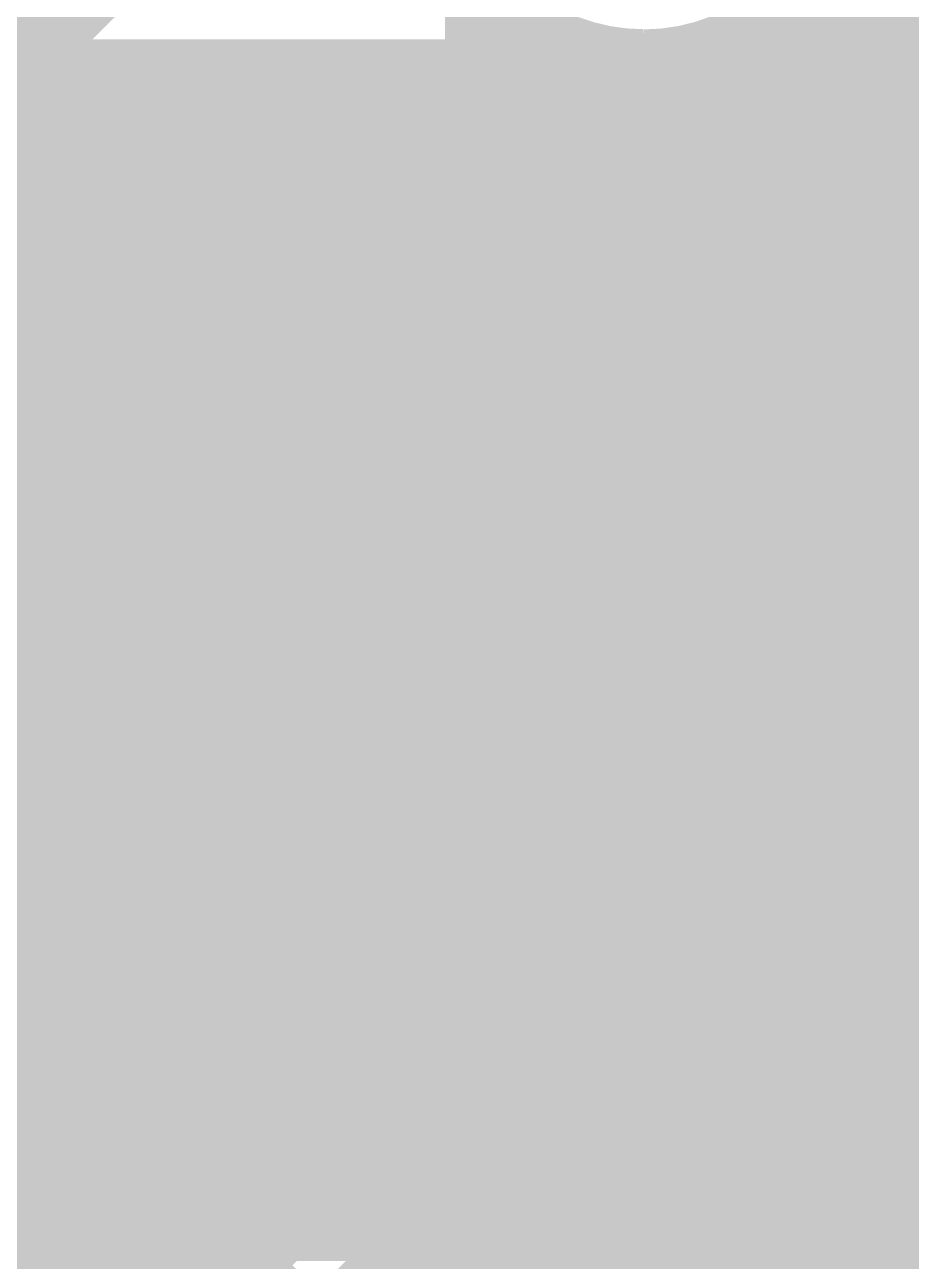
# Model space of a CAD drawing. Extents: x -72 to 72, y -47 to 50.
# Drawn here: x -15.15 to -10.59, y 40.36 to 46.72 of the extents above; entities that cross this region are included whole.
import ezdxf

# ---------------------------------------------------------------- set-up
doc = ezdxf.new("R2010")
doc.units = 0
doc.header["$MEASUREMENT"] = 0
doc.layers.get('0').update_dxf_attribs({"linetype": 'CONTINUOUS'})
for name, color, linetype in [('22-303-0_BOT', 7, 'CONTINUOUS'), ('22-303-0_DRD', 7, 'CONTINUOUS'), ('22-303-0_GND', 6, 'CONTINUOUS'), ('22-303-0_IN1', 4, 'CONTINUOUS'), ('22-303-0_IN2', 3, 'CONTINUOUS'), ('22-303-0_PWR', 5, 'CONTINUOUS'), ('22-303-0_SMB', 10, 'CONTINUOUS'), ('22-303-0_SMT', 14, 'CONTINUOUS'), ('22-303-0_SPB', 9, 'CONTINUOUS'), ('22-303-0_SPT', 12, 'CONTINUOUS'), ('22-303-0_SSB', 11, 'CONTINUOUS'), ('22-303-0_SST', 13, 'CONTINUOUS'), ('22-303-0_TOP', 8, 'CONTINUOUS'), ('THRUHOLE_TAP', 7, 'CONTINUOUS')]:
    doc.layers.add(name, color=color, linetype=linetype)

# ---------------------------------------------------------------- blocks, each defined once
blk = doc.blocks.new('RECTANGLE_5')
blk.add_solid([(0.9017, 0.508), (0.9017, -0.508), (-0.9017, 0.508), (-0.9017, -0.508)])
blk = doc.blocks.new('ROUND_44')
at = {"const_width": 0.29972}
blk.add_lwpolyline([(-0.14986, 0, 1), (0.14986, 0, 1)], format="xyb", close=True, dxfattribs=at)
blk = doc.blocks.new('ROUND_48')
at = {"const_width": 0.29972}
blk.add_lwpolyline([(-0.14986, 0, 1), (0.14986, 0, 1)], format="xyb", close=True, dxfattribs=at)
blk = doc.blocks.new('ROUND_81')
at = {"const_width": 0.0635}
blk.add_lwpolyline([(-0.03175, 0, 1), (0.03175, 0, 1)], format="xyb", close=True, dxfattribs=at)
blk = doc.blocks.new('ROUND_82')
at = {"const_width": 0.50038}
blk.add_lwpolyline([(-0.25019, 0, 1), (0.25019, 0, 1)], format="xyb", close=True, dxfattribs=at)
blk = doc.blocks.new('ROUND_83')
at = {"const_width": 0.50038}
blk.add_lwpolyline([(-0.25019, 0, 1), (0.25019, 0, 1)], format="xyb", close=True, dxfattribs=at)
blk = doc.blocks.new('ROUND_93')
at = {"const_width": 0.29972}
blk.add_lwpolyline([(-0.14986, 0, 1), (0.14986, 0, 1)], format="xyb", close=True, dxfattribs=at)
blk = doc.blocks.new('ROUND_53')
at = {"const_width": 0.29972}
blk.add_lwpolyline([(-0.14986, 0, 1), (0.14986, 0, 1)], format="xyb", close=True, dxfattribs=at)
blk = doc.blocks.new('RECTANGLE_3')
blk.add_solid([(1.6002, 0.8001), (1.6002, -0.8001), (-1.6002, 0.8001), (-1.6002, -0.8001)])
blk = doc.blocks.new('ROUND_95')
at = {"const_width": 0.10033}
blk.add_lwpolyline([(-0.050164, 0, 1), (0.050164, 0, 1)], format="xyb", close=True, dxfattribs=at)

msp = doc.modelspace()

# ---------------------------------------------------------------- linework, layer by layer
at = {"layer": '22-303-0_BOT'}
for points, const_width in [([(-15.1892, 49.403), (-15.1892, 46.47184)], 0.254), ([(-12.8651, 48.7299), (-15.0749, 48.7299), (-15.0749, 46.58614)], 0.254), ([(-9.9695, 47.625), (-10.033, 47.625), (-11.39698, 46.26102), (-14.69898, 46.26102), (-15.494, 45.466), (-15.494, 42.291)], 0.381), ([(-15.0749, 46.7106), (-18.1102, 46.7106)], 0.254), ([(-15.0749, 46.58614), (-15.83944, 45.81906)], 0.254), ([(-10.3251, 46.63186), (-11.04392, 45.91304)], 0.254), ([(-15.17904, 46.482), (-17.8181, 46.482)], 0.254), ([(17.8181, 46.482), (-10.47496, 46.482)], 0.254), ([(-10.6172, 46.33976), (-10.6172, 41.3893)], 0.254), ([(17.58188, 46.2534), (-10.70356, 46.2534)], 0.254), ([(-10.8458, 46.11116), (-10.8458, 43.08094)], 0.254), ([(8.65886, 46.0248), (-10.93216, 46.0248)], 0.254), ([(-11.0744, 45.8851), (-11.0744, 43.41368)], 0.254), ([(-14.49324, 45.76572), (-14.9987, 45.26026)], 0.254), ([(-14.5034, 45.75556), (-14.5034, 45.0342)], 0.254), ([(-12.56284, 45.76572), (-14.49324, 45.76572)], 0.254), ([(-14.2748, 45.76572), (-14.2748, 45.0342)], 0.254), ([(-14.0462, 45.76572), (-14.0462, 45.0342)], 0.254), ([(-13.8176, 45.76572), (-13.8176, 45.0342)], 0.254), ([(-13.589, 45.76572), (-13.589, 45.0342)], 0.254), ([(-13.3604, 45.76572), (-13.3604, 45.0342)], 0.254), ([(-13.1318, 45.76572), (-13.1318, 45.0342)], 0.254), ([(-12.9032, 45.76572), (-12.9032, 45.36694)], 0.254), ([(-12.6746, 45.76572), (-12.6746, 45.69968)], 0.254), ([(-11.39698, 45.76572), (-12.07516, 45.76572)], 0.254), ([(-11.9888, 45.76572), (-11.9888, 45.71746)], 0.254), ([(-11.7602, 45.76572), (-11.7602, 45.44314)], 0.254), ([(-11.5316, 45.76572), (-11.5316, 44.7802)], 0.254), ([(-11.303, 45.77334), (-11.303, 44.6659)], 0.254), ([(8.382, 45.7962), (-11.22426, 45.7962)], 0.254), ([(-12.80668, 45.5676), (-14.69136, 45.5676)], 0.254), ([(8.2931, 45.5676), (-11.82878, 45.5676)], 0.254), ([(-14.732, 45.52696), (-14.732, 45.0342)], 0.254), ([(-13.97, 45.339), (-13.97, 44.2214)], 0.381), ([(-12.91082, 45.339), (-14.91996, 45.339)], 0.254), ([(8.29818, 45.339), (-11.72718, 45.339)], 0.254), ([(-14.9987, 45.26026), (-14.9987, 45.0342)], 0.254), ([(-14.9606, 45.29836), (-14.9606, 45.0342)], 0.254), ([(-12.91336, 45.1104), (-14.9987, 45.1104)], 0.254), ([(-12.9032, 45.05706), (-12.9032, 45.0342)], 0.254), ([(8.39978, 45.1104), (-11.7221, 45.1104)], 0.254), ([(-12.89558, 45.0342), (-14.9987, 45.0342)], 0.254), ([(-13.97, 45.0342), (-13.97, 44.2214)], 0.254), ([(-11.7602, 44.98086), (-11.7602, 44.79544)], 0.254), ([(-10.0965, 44.8818), (-11.811, 44.8818)], 0.254), ([(-12.7635, 44.80306), (-12.7635, 43.4086)], 0.254), ([(-12.6746, 44.72178), (-12.6746, 41.37406)], 0.254), ([(-12.55014, 44.6532), (-12.7635, 44.6532)], 0.254), ([(-12.446, 44.62018), (-12.446, 41.46296)], 0.254), ([(-12.2174, 44.6151), (-12.2174, 44.48048)], 0.254), ([(-10.0965, 44.6532), (-11.28776, 44.6532)], 0.254), ([(-12.2428, 44.4246), (-12.7635, 44.4246)], 0.254), ([(-10.0965, 44.4246), (-11.1252, 44.4246)], 0.254), ([(-12.7635, 44.2214), (-13.97, 44.2214)], 0.254), ([(-12.28852, 44.196), (-12.7635, 44.196)], 0.254), ([(-10.0965, 44.196), (-11.07948, 44.196)], 0.254), ([(-12.2428, 43.9674), (-12.7635, 43.9674)], 0.254), ([(-10.0965, 43.9674), (-11.1252, 43.9674)], 0.254), ([(-12.2174, 43.91152), (-12.2174, 41.46042)], 0.254), ([(-12.08024, 43.7388), (-12.7635, 43.7388)], 0.254), ([(-11.303, 43.7261), (-11.303, 43.51782)], 0.254), ([(-10.0965, 43.7388), (-11.28776, 43.7388)], 0.254), ([(-11.9888, 43.67276), (-11.9888, 43.15714)], 0.254), ([(-11.7602, 43.59656), (-11.7602, 43.43146)], 0.254), ([(-11.5316, 43.6118), (-11.5316, 43.52036)], 0.254), ([(-11.58494, 43.5102), (-12.7635, 43.5102)], 0.254), ([(-10.0965, 43.5102), (-11.27506, 43.5102)], 0.254), ([(-14.71422, 43.4086), (-14.9987, 43.4086)], 0.254), ([(-14.9987, 43.4086), (-14.9987, 42.63644)], 0.254), ([(-14.9606, 43.4086), (-14.9606, 42.57548)], 0.254), ([(-12.7635, 43.4086), (-13.98778, 43.4086)], 0.254), ([(-13.8176, 43.4086), (-13.8176, 43.21048)], 0.254), ([(-13.589, 43.4086), (-13.589, 41.6814)], 0.254), ([(-13.3604, 43.4086), (-13.3604, 41.6814)], 0.254), ([(-13.1318, 43.4086), (-13.1318, 41.6814)], 0.254), ([(-12.9032, 43.4086), (-12.9032, 41.6814)], 0.254), ([(-14.83868, 43.2816), (-14.9987, 43.2816)], 0.254), ([(-11.91768, 43.2816), (-13.86078, 43.2816)], 0.254), ([(-2.44348, 43.2816), (-10.93978, 43.2816)], 0.254), ([(-14.94282, 43.053), (-14.9987, 43.053)], 0.254), ([(-12.02182, 43.053), (-13.75918, 43.053)], 0.254), ([(16.83258, 43.053), (-10.83818, 43.053)], 0.254), ([(-14.94536, 42.8244), (-14.9987, 42.8244)], 0.254), ([(-12.02436, 42.8244), (-13.7541, 42.8244)], 0.254), ([(16.91132, 42.8244), (-10.8331, 42.8244)], 0.254), ([(-10.8458, 42.77106), (-10.8458, 41.3893)], 0.254), ([(-11.9888, 42.69486), (-11.9888, 41.35628)], 0.254), ([(-13.8176, 42.64152), (-13.8176, 41.6814)], 0.254), ([(-14.85646, 42.5958), (-14.97076, 42.5958)], 0.254), ([(-11.93546, 42.5958), (-13.843, 42.5958)], 0.254), ([(17.00784, 42.5958), (-10.922, 42.5958)], 0.254), ([(-14.732, 42.4561), (-14.732, 41.6814)], 0.254), ([(-14.0462, 42.40276), (-14.0462, 41.6814)], 0.254), ([(-11.7602, 42.418), (-11.7602, 41.02354)], 0.254), ([(-11.0744, 42.43578), (-11.0744, 41.3639)], 0.254), ([(-14.58214, 42.3672), (-14.89456, 42.3672)], 0.254), ([(-14.5034, 42.3418), (-14.5034, 41.6814)], 0.254), ([(-14.2748, 42.32656), (-14.2748, 41.6814)], 0.254), ([(-11.66114, 42.3672), (-14.11986, 42.3672)], 0.254), ([(-11.5316, 42.3291), (-11.5316, 40.98544)], 0.254), ([(-11.303, 42.33418), (-11.303, 41.21404)], 0.254), ([(17.12722, 42.3672), (-11.19886, 42.3672)], 0.254), ([(17.26946, 42.1386), (-14.9098, 42.1386)], 0.254), ([(-14.9606, 42.00652), (-14.9606, 41.68648)], 0.254), ([(17.43964, 41.91), (-15.0241, 41.91)], 0.254), ([(-2.86004, 41.6814), (-14.95806, 41.6814)], 0.254), ([(-12.7635, 41.6814), (-14.95806, 41.6814)], 0.254), ([(-12.7635, 41.6814), (-12.7635, 41.3639)], 0.254), ([(-8.89, 40.8686), (-9.2964, 40.8686), (-9.3218, 40.894), (-10.922, 40.894), (-11.938, 39.878), (-14.986, 39.878), (-15.494, 40.386), (-15.494, 41.402)], 0.381), ([(-12.49934, 41.4528), (-12.7635, 41.4528)], 0.254), ([(-10.0965, 41.4528), (-12.18946, 41.4528)], 0.254), ([(-12.68984, 41.3639), (-12.7635, 41.3639)], 0.254), ([(-10.0965, 41.3893), (-10.922, 41.3893)], 0.254), ([(-11.27252, 41.24452), (-11.7475, 40.767)], 0.254), ([(-11.29284, 41.2242), (-11.85418, 41.2242)], 0.254), ([(-11.52144, 40.9956), (-11.75258, 40.9956)], 0.254), ([(-13.97, 40.8686), (-12.3444, 40.8686)], 0.381)]:
    msp.add_lwpolyline(points, dxfattribs=dict(at, const_width=const_width))
at = {"layer": '22-303-0_BOT', "const_width": 0.254}
for points in [[(-11.39698, 45.76572, 0.1989124), (-11.04675, 45.91079)], [(-11.39698, 45.76572, 0.1989124), (-11.04675, 45.91079)], [(-12.56284, 45.76572, 0.2973196), (-12.92352, 45.212)], [(-11.71448, 45.212, 0.2973194), (-12.07516, 45.76572)], [(-12.92352, 45.212, 0.0749197), (-12.89668, 45.03386)], [(-11.93292, 44.74718, 0.2230086), (-11.71475, 45.212)], [(-12.7635, 44.80306, 0.2097578), (-12.319, 44.608)], [(-11.684, 44.80052, 0.1064478), (-11.93281, 44.74694)], [(-11.684, 44.80052, 0.1064478), (-11.93281, 44.74694)], [(-11.07948, 44.196, 0.4142136), (-11.684, 44.80052)], [(-11.07948, 44.196, 0.4142136), (-11.684, 44.80052)], [(-12.319, 44.60748, 0.1064482), (-12.07019, 44.66106)], [(-12.07008, 44.66082, 0.2230086), (-12.28825, 44.196)], [(-12.07008, 44.66082, 0.2230086), (-12.28825, 44.196)], [(-12.28852, 44.196, 0.4142136), (-11.684, 43.59148)], [(-12.28852, 44.196, 0.4142136), (-11.684, 43.59148)], [(-11.684, 43.59148, 0.4142136), (-11.07948, 44.196)], [(-11.684, 43.59148, 0.4142136), (-11.07948, 44.196)], [(-11.43, 43.53052, 0.4142136), (-12.03452, 42.926)], [(-10.82548, 42.926, 0.4142136), (-11.43, 43.53052)], [(-14.71422, 43.4086, 0.2356241), (-14.95501, 42.926)], [(-13.74648, 42.926, 0.2356234), (-13.98747, 43.409)], [(-14.95552, 42.926, 0.4142136), (-14.351, 42.32148)], [(-14.351, 42.32148, 0.4142136), (-13.74648, 42.926)], [(-12.03452, 42.926, 0.4142136), (-11.43, 42.32148)], [(-11.43, 42.32148, 0.4142136), (-10.82548, 42.926)], [(-14.88948, 42.291, 0.153438), (-14.99816, 42.63682)], [(-15.08506, 41.8465, 0.2097578), (-14.89, 42.291)], [(-14.95806, 41.6814, 0.0868362), (-15.08479, 41.84679)], [(-12.3444, 41.47312, 0.1534384), (-12.69022, 41.36444)], [(-11.73988, 40.8686, 0.4142136), (-12.3444, 41.47312)], [(-10.922, 41.3893, 0.1989124), (-11.27223, 41.24423)], [(-11.7475, 40.767, 0.0421742), (-11.73892, 40.8686)]]:
    msp.add_lwpolyline(points, format="xyb", dxfattribs=at)
at = {"layer": '22-303-0_DRD', "const_width": 0.254}
for points in [[(-13.335, 45.974), (-14.605, 44.704)], [(-13.335, 44.704), (-14.605, 45.974)], [(-11.684, 45.847), (-12.954, 44.577)], [(-11.684, 44.577), (-12.954, 45.847)], [(-11.049, 44.831), (-12.319, 43.561)], [(-11.049, 43.561), (-12.319, 44.831)], [(-11.049, 44.831), (-12.319, 43.561)], [(-11.049, 43.561), (-12.319, 44.831)], [(-11.049, 44.831), (-12.319, 43.561)], [(-11.049, 43.561), (-12.319, 44.831)], [(-13.716, 43.561), (-14.986, 42.291)], [(-13.716, 42.291), (-14.986, 43.561)], [(-10.795, 43.561), (-12.065, 42.291)], [(-10.795, 42.291), (-12.065, 43.561)], [(-14.859, 42.926), (-16.129, 41.656)], [(-14.859, 41.656), (-16.129, 42.926)], [(-14.859, 42.037), (-16.129, 40.767)], [(-14.859, 40.767), (-16.129, 42.037)], [(-11.7094, 41.5036), (-12.9794, 40.2336)], [(-11.7094, 40.2336), (-12.9794, 41.5036)], [(-9.652, 39.497), (-10.922, 40.767)]]:
    msp.add_lwpolyline(points, dxfattribs=at)
at = {"layer": '22-303-0_IN1'}
for points, const_width in [([(-20.066, 39.878), (-19.685, 40.259), (-18.034, 40.259), (-16.256, 42.037), (-16.256, 43.18), (-15.748, 43.688), (-15.748, 45.974), (-14.097, 47.625), (-13.97, 47.625)], 0.381), ([(-14.66596, 46.355), (-14.859, 46.16196)], 0.254), ([(16.51, 46.355), (-14.66596, 46.355)], 0.254), ([(-14.6304, 46.355), (-14.6304, 40.513)], 0.254), ([(-14.4018, 46.355), (-14.4018, 45.76064)], 0.254), ([(-14.1732, 46.355), (-14.1732, 45.90796)], 0.254), ([(-13.9446, 46.355), (-13.9446, 45.94352)], 0.254), ([(-13.716, 46.355), (-13.716, 45.88764)], 0.254), ([(-13.4874, 46.355), (-13.4874, 45.70222)], 0.254), ([(-13.2588, 46.355), (-13.2588, 40.513)], 0.254), ([(-13.0302, 46.355), (-13.0302, 40.513)], 0.254), ([(-12.8016, 46.355), (-12.8016, 41.26484)], 0.254), ([(-12.573, 46.355), (-12.573, 41.4274)], 0.254), ([(-12.3444, 46.355), (-12.3444, 41.47312)], 0.254), ([(-12.1158, 46.355), (-12.1158, 41.4274)], 0.254), ([(-11.8872, 46.355), (-11.8872, 41.26484)], 0.254), ([(-11.6586, 46.355), (-11.6586, 40.513)], 0.254), ([(-11.43, 46.355), (-11.43, 40.513)], 0.254), ([(-11.2014, 46.355), (-11.2014, 40.513)], 0.254), ([(-10.9728, 46.355), (-10.9728, 40.513)], 0.254), ([(-10.7442, 46.355), (-10.7442, 40.52824)], 0.254), ([(-10.5156, 46.355), (-10.5156, 40.6908)], 0.254), ([(3.65506, 46.3042), (-14.71676, 46.3042)], 0.254), ([(-14.859, 46.16196), (-14.859, 41.656)], 0.254), ([(3.31978, 46.0756), (-14.859, 46.0756)], 0.254), ([(-14.29766, 45.847), (-14.859, 45.847)], 0.254), ([(-9.21766, 45.847), (-13.64234, 45.847)], 0.254), ([(-14.50594, 45.6184), (-14.859, 45.6184)], 0.254), ([(-9.42594, 45.6184), (-13.43406, 45.6184)], 0.254), ([(-14.57198, 45.3898), (-14.859, 45.3898)], 0.254), ([(-9.49198, 45.3898), (-13.36802, 45.3898)], 0.254), ([(-14.54658, 45.1612), (-14.859, 45.1612)], 0.254), ([(-9.46658, 45.1612), (-13.39088, 45.1612)], 0.254), ([(-14.41704, 44.9326), (-14.859, 44.9326)], 0.254), ([(-9.33704, 44.9326), (-13.52296, 44.9326)], 0.254), ([(-13.4874, 44.97578), (-13.4874, 40.513)], 0.254), ([(-14.4018, 44.91482), (-14.4018, 40.513)], 0.254), ([(-14.1732, 44.77004), (-14.1732, 40.513)], 0.254), ([(-13.9446, 44.73448), (-13.9446, 40.513)], 0.254), ([(-13.716, 44.79036), (-13.716, 40.513)], 0.254), ([(14.65834, 44.704), (-14.859, 44.704)], 0.254), ([(10.16, 44.196), (9.144, 44.196), (-1.016, 44.196), (-11.684, 44.196)], 1.27), ([(14.45006, 44.4754), (-14.859, 44.4754)], 0.254), ([(14.38402, 44.2468), (-14.859, 44.2468)], 0.254), ([(14.40688, 44.0182), (-14.859, 44.0182)], 0.254), ([(14.53896, 43.7896), (-14.859, 43.7896)], 0.254), ([(16.51, 43.561), (-14.859, 43.561)], 0.254), ([(-6.41604, 43.3324), (-14.859, 43.3324)], 0.254), ([(-6.54558, 43.1038), (-14.859, 43.1038)], 0.254), ([(-6.57098, 42.8752), (-14.859, 42.8752)], 0.254), ([(-6.50494, 42.6466), (-14.859, 42.6466)], 0.254), ([(-6.29666, 42.418), (-14.859, 42.418)], 0.254), ([(-6.25348, 42.1894), (-14.859, 42.1894)], 0.254), ([(-6.4897, 41.9608), (-14.859, 41.9608)], 0.254), ([(-7.39394, 41.7322), (-14.859, 41.7322)], 0.254), ([(-14.859, 41.656), (-14.859, 40.513)], 0.254), ([(-7.72668, 41.5036), (-14.859, 41.5036)], 0.254), ([(-12.79144, 41.275), (-14.859, 41.275)], 0.254), ([(-7.83082, 41.275), (-11.89736, 41.275)], 0.254), ([(-12.92098, 41.0464), (-14.859, 41.0464)], 0.254), ([(-7.83336, 41.0464), (-11.76528, 41.0464)], 0.254), ([(-12.94638, 40.8178), (-14.859, 40.8178)], 0.254), ([(-7.74446, 40.8178), (-11.74242, 40.8178)], 0.254), ([(-12.88034, 40.5892), (-14.859, 40.5892)], 0.254), ([(-10.68324, 40.5892), (-11.80846, 40.5892)], 0.254), ([(-12.83208, 40.513), (-14.859, 40.513)], 0.254), ([(-10.7569, 40.513), (-11.85418, 40.513)], 0.254)]:
    msp.add_lwpolyline(points, dxfattribs=dict(at, const_width=const_width))
at = {"layer": '22-303-0_IN1', "const_width": 0.254}
for points in [[(-13.97, 45.94352, 0.4142136), (-14.57452, 45.339)], [(-13.36548, 45.339, 0.4142136), (-13.97, 45.94352)], [(-14.57452, 45.339, 0.4142136), (-13.97, 44.73448)], [(-13.97, 44.73448, 0.4142136), (-13.36548, 45.339)], [(-12.3444, 41.47312, 0.4142136), (-12.94892, 40.8686)], [(-11.73988, 40.8686, 0.4142136), (-12.3444, 41.47312)], [(-12.94892, 40.8686, 0.1588248), (-12.83286, 40.51243)], [(-11.85418, 40.513, 0.1581908), (-11.73879, 40.8686)], [(-10.287, 40.73652, 0.2261145), (-10.75656, 40.51273)]]:
    msp.add_lwpolyline(points, format="xyb", dxfattribs=at)
at = {"layer": '22-303-0_IN2'}
for points, const_width in [([(-15.1892, 48.6537), (-15.1892, 42.8117)], 0.254), ([(-15.0749, 48.6537), (-15.0749, 46.5201)], 0.254), ([(-12.8651, 47.06874), (-12.8651, 46.5201)], 0.254), ([(-11.0744, 47.06874), (-11.0744, 43.41368)], 0.254), ([(-10.8458, 47.03826), (-10.8458, 43.08094)], 0.254), ([(-12.6746, 46.84014), (-12.6746, 45.69968)], 0.254), ([(-11.303, 46.80966), (-11.303, 44.6659)], 0.254), ([(-10.6172, 46.79188), (-10.6172, 40.63746)], 0.254), ([(-15.0749, 46.7106), (-15.7607, 46.7106)], 0.254), ([(-12.49426, 46.7106), (-12.8651, 46.7106)], 0.254), ([(-10.49528, 46.7106), (-11.44524, 46.7106)], 0.254), ([(-12.446, 46.6852), (-12.446, 45.80382)], 0.254), ([(-11.5316, 46.66488), (-11.5316, 44.7802)], 0.254), ([(-12.2174, 46.59884), (-12.2174, 45.80636)], 0.254), ([(-11.7602, 46.59122), (-11.7602, 45.44314)], 0.254), ([(-12.8651, 46.5201), (-15.0749, 46.5201)], 0.254), ([(-14.9606, 46.5201), (-14.9606, 42.57548)], 0.254), ([(-14.732, 46.5201), (-14.732, 43.3959)], 0.254), ([(-14.5034, 46.5201), (-14.5034, 43.5102)], 0.254), ([(-14.2748, 46.5201), (-14.2748, 43.52544)], 0.254), ([(-14.0462, 46.5201), (-14.0462, 43.4467)], 0.254), ([(-13.8176, 46.5201), (-13.8176, 43.21048)], 0.254), ([(-13.589, 46.5201), (-13.589, 40.70604)], 0.254), ([(-13.3604, 46.5201), (-13.3604, 40.93464)], 0.254), ([(-13.1318, 46.5201), (-13.1318, 41.16324)], 0.254), ([(-12.9032, 46.5201), (-12.9032, 45.36694)], 0.254), ([(-11.9888, 46.5709), (-11.9888, 45.71746)], 0.254), ([(17.8181, 46.482), (-15.7607, 46.482)], 0.254), ([(17.58188, 46.2534), (-15.7607, 46.2534)], 0.254), ([(8.65886, 46.0248), (-15.7607, 46.0248)], 0.254), ([(-12.47394, 45.7962), (-15.7607, 45.7962)], 0.254), ([(8.382, 45.7962), (-12.16406, 45.7962)], 0.254), ([(-12.80668, 45.5676), (-15.7607, 45.5676)], 0.254), ([(8.2931, 45.5676), (-11.82878, 45.5676)], 0.254), ([(-12.91082, 45.339), (-15.7607, 45.339)], 0.254), ([(8.29818, 45.339), (-11.72718, 45.339)], 0.254), ([(-12.91336, 45.1104), (-15.7607, 45.1104)], 0.254), ([(-12.9032, 45.05706), (-12.9032, 41.33088)], 0.254), ([(8.39978, 45.1104), (-11.7221, 45.1104)], 0.254), ([(-11.7602, 44.98086), (-11.7602, 44.79544)], 0.254), ([(-12.82446, 44.8818), (-15.7607, 44.8818)], 0.254), ([(8.73506, 44.8818), (-11.811, 44.8818)], 0.254), ([(-12.6746, 44.72178), (-12.6746, 41.37406)], 0.254), ([(-12.55014, 44.6532), (-15.7607, 44.6532)], 0.254), ([(-12.446, 44.62018), (-12.446, 41.46296)], 0.254), ([(-12.2174, 44.6151), (-12.2174, 44.48048)], 0.254), ([(-1.41224, 44.6532), (-11.28776, 44.6532)], 0.254), ([(-12.2428, 44.4246), (-15.7607, 44.4246)], 0.254), ([(-1.5748, 44.4246), (-11.1252, 44.4246)], 0.254), ([(-12.28852, 44.196), (-15.7607, 44.196)], 0.254), ([(-2.6289, 44.196), (-11.07948, 44.196)], 0.254), ([(-12.2428, 43.9674), (-15.7607, 43.9674)], 0.254), ([(-2.7432, 43.9674), (-11.1252, 43.9674)], 0.254), ([(-12.2174, 43.91152), (-12.2174, 41.46042)], 0.254), ([(-12.08024, 43.7388), (-15.7607, 43.7388)], 0.254), ([(-11.303, 43.7261), (-11.303, 43.51782)], 0.254), ([(-2.75844, 43.7388), (-11.28776, 43.7388)], 0.254), ([(-11.9888, 43.67276), (-11.9888, 43.15714)], 0.254), ([(-11.7602, 43.59656), (-11.7602, 43.43146)], 0.254), ([(-11.5316, 43.6118), (-11.5316, 43.52036)], 0.254), ([(-14.50594, 43.5102), (-15.7607, 43.5102)], 0.254), ([(-11.58494, 43.5102), (-14.19606, 43.5102)], 0.254), ([(-2.6797, 43.5102), (-11.27506, 43.5102)], 0.254), ([(-14.83868, 43.2816), (-15.7607, 43.2816)], 0.254), ([(-11.91768, 43.2816), (-13.86078, 43.2816)], 0.254), ([(-2.44348, 43.2816), (-10.93978, 43.2816)], 0.254), ([(-14.94282, 43.053), (-15.7607, 43.053)], 0.254), ([(-12.02182, 43.053), (-13.75918, 43.053)], 0.254), ([(16.83258, 43.053), (-10.83818, 43.053)], 0.254), ([(-14.94536, 42.8244), (-15.20952, 42.8244)], 0.254), ([(-12.02436, 42.8244), (-13.7541, 42.8244)], 0.254), ([(16.91132, 42.8244), (-10.8331, 42.8244)], 0.254), ([(-10.8458, 42.77106), (-10.8458, 40.36314)], 0.254), ([(-11.9888, 42.69486), (-11.9888, 41.35628)], 0.254), ([(-13.8176, 42.64152), (-13.8176, 40.47744)], 0.254), ([(-14.85646, 42.5958), (-14.97076, 42.5958)], 0.254), ([(-11.93546, 42.5958), (-13.843, 42.5958)], 0.254), ([(17.00784, 42.5958), (-10.922, 42.5958)], 0.254), ([(-14.732, 42.4561), (-14.732, 39.56304)], 0.254), ([(-14.0462, 42.40276), (-14.0462, 40.24884)], 0.254), ([(-11.7602, 42.418), (-11.7602, 41.02354)], 0.254), ([(-11.0744, 42.43578), (-11.0744, 39.81704)], 0.254), ([(-14.58214, 42.3672), (-14.89456, 42.3672)], 0.254), ([(-14.5034, 42.3418), (-14.5034, 39.79164)], 0.254), ([(-14.2748, 42.32656), (-14.2748, 40.02024)], 0.254), ([(-11.66114, 42.3672), (-14.11986, 42.3672)], 0.254), ([(-11.5316, 42.3291), (-11.5316, 38.2524)], 0.254), ([(-11.303, 42.33418), (-11.303, 38.2524)], 0.254), ([(17.12722, 42.3672), (-11.19886, 42.3672)], 0.254), ([(17.26946, 42.1386), (-14.9098, 42.1386)], 0.254), ([(-14.9606, 42.00652), (-14.9606, 41.68648)], 0.254), ([(17.43964, 41.91), (-15.0241, 41.91)], 0.254), ([(-2.86004, 41.6814), (-14.95806, 41.6814)], 0.254), ([(-12.49934, 41.4528), (-14.89202, 41.4528)], 0.254), ([(-2.98958, 41.4528), (-12.18946, 41.4528)], 0.254), ([(-12.68984, 41.3639), (-12.7254, 41.3639)], 0.254), ([(-13.07592, 41.21912), (-16.08074, 38.2143)], 0.254), ([(-13.07084, 41.2242), (-14.91488, 41.2242)], 0.254), ([(-3.01498, 41.2242), (-11.85418, 41.2242)], 0.254), ([(-14.9606, 41.11752), (-14.9606, 39.33444)], 0.254), ([(-13.29944, 40.9956), (-15.04696, 40.9956)], 0.254), ([(-5.80644, 40.9956), (-11.75258, 40.9956)], 0.254), ([(-12.3444, 40.8686), (-12.7254, 40.8686), (-15.875, 37.719), (-18.161, 37.719), (-19.558, 39.116)], 0.381), ([(-15.1892, 40.87876), (-15.1892, 39.10584)], 0.254), ([(-13.52804, 40.767), (-16.06296, 40.767)], 0.254), ([(-7.12724, 40.767), (-11.7475, 40.767)], 0.254), ([(-11.7602, 40.71366), (-11.7602, 38.2524)], 0.254), ([(-13.75664, 40.5384), (-16.29156, 40.5384)], 0.254), ([(-10.73404, 40.5384), (-11.8364, 40.5384)], 0.254), ([(-11.9888, 40.37838), (-11.9888, 38.2524)], 0.254), ([(-13.98524, 40.3098), (-16.52016, 40.3098)], 0.254), ([(-12.58062, 40.31234), (-14.13256, 38.7604)], 0.254), ([(-12.2174, 40.27678), (-12.2174, 38.2524)], 0.254), ([(-10.86358, 40.3098), (-12.11326, 40.3098)], 0.254), ([(-12.446, 40.2717), (-12.446, 38.2524)], 0.254)]:
    msp.add_lwpolyline(points, dxfattribs=dict(at, const_width=const_width))
at = {"layer": '22-303-0_IN2', "const_width": 0.254}
for points in [[(-11.97102, 46.5709, 0.3224026), (-10.97026, 47.28972)], [(-10.97026, 47.28972, 0.3224026), (-9.9695, 46.56836)], [(-12.8651, 47.06874, 0.2591382), (-11.97102, 46.572)], [(-12.319, 45.81652, 0.4142136), (-12.92352, 45.212)], [(-11.71448, 45.212, 0.4142136), (-12.319, 45.81652)], [(-12.92352, 45.212, 0.4142136), (-12.319, 44.60748)], [(-11.93292, 44.74718, 0.2230086), (-11.71475, 45.212)], [(-11.684, 44.80052, 0.1064478), (-11.93281, 44.74694)], [(-11.684, 44.80052, 0.1064478), (-11.93281, 44.74694)], [(-11.07948, 44.196, 0.4142136), (-11.684, 44.80052)], [(-11.07948, 44.196, 0.4142136), (-11.684, 44.80052)], [(-12.319, 44.60748, 0.1064482), (-12.07019, 44.66106)], [(-12.07008, 44.66082, 0.2230086), (-12.28825, 44.196)], [(-12.07008, 44.66082, 0.2230086), (-12.28825, 44.196)], [(-12.28852, 44.196, 0.4142136), (-11.684, 43.59148)], [(-12.28852, 44.196, 0.4142136), (-11.684, 43.59148)], [(-11.684, 43.59148, 0.4142136), (-11.07948, 44.196)], [(-11.684, 43.59148, 0.4142136), (-11.07948, 44.196)], [(-14.351, 43.53052, 0.4142136), (-14.95552, 42.926)], [(-13.74648, 42.926, 0.4142136), (-14.351, 43.53052)], [(-11.43, 43.53052, 0.4142136), (-12.03452, 42.926)], [(-10.82548, 42.926, 0.4142136), (-11.43, 43.53052)], [(-14.88948, 42.291, 0.4142136), (-15.494, 42.89552)], [(-14.95552, 42.926, 0.4142136), (-14.351, 42.32148)], [(-14.351, 42.32148, 0.4142136), (-13.74648, 42.926)], [(-12.03452, 42.926, 0.4142136), (-11.43, 42.32148)], [(-11.43, 42.32148, 0.4142136), (-10.82548, 42.926)], [(-15.08506, 41.8465, 0.2097578), (-14.89, 42.291)], [(-14.88948, 41.402, 0.2097569), (-15.0847, 41.84688)], [(-12.3444, 41.47312, 0.1534384), (-12.69022, 41.36444)], [(-11.73988, 40.8686, 0.4142136), (-12.3444, 41.47312)], [(-15.494, 40.79748, 0.4142136), (-14.88948, 41.402)], [(-12.7254, 41.3639, 0.1989124), (-13.07563, 41.21883)], [(-12.3444, 40.26408, 0.4142136), (-11.73988, 40.8686)], [(-10.287, 40.73652, 0.4142136), (-10.89152, 40.132)], [(-12.58062, 40.31234, 0.1007338), (-12.3444, 40.26426)]]:
    msp.add_lwpolyline(points, format="xyb", dxfattribs=at)
at = {"layer": '22-303-0_SSB', "const_width": 0.1524}
for points in [[(-12.573, 45.212), (-15.367, 45.212), (-15.367, 39.878), (-12.573, 39.878), (-12.573, 45.212)], [(-11.27506, 43.87596), (-11.27506, 43.52036), (-11.4427, 43.40098), (-11.61288, 43.40098), (-11.78306, 43.52036), (-11.78306, 43.87596), (-10.76706, 43.87596)], [(-11.27506, 43.57878), (-10.76706, 43.40098)], [(-10.76706, 42.799), (-11.78306, 42.799), (-11.61288, 42.91838)], [(-10.76706, 42.68216), (-10.76706, 42.91838)], [(-10.76706, 42.1386), (-10.9347, 42.25798), (-11.10488, 42.3164), (-11.4427, 42.3164), (-11.61288, 42.25798), (-11.78306, 42.1386), (-11.78306, 42.02176), (-11.61288, 41.90238), (-11.4427, 41.84396), (-11.10488, 41.84396), (-10.9347, 41.90238), (-10.76706, 42.02176), (-10.76706, 42.1386)]]:
    msp.add_lwpolyline(points, dxfattribs=at)
at = {"layer": '22-303-0_SST'}
for points, const_width in [([(-6.37032, 49.62398), (-16.16964, 49.62398), (-16.16964, 46.0248), (-6.37032, 46.0248), (-6.37032, 49.62398)], 0.20066), ([(-16.16964, 48.62576), (-15.76832, 48.62576), (-15.76832, 46.42612), (-6.7691, 46.42612), (-6.7691, 48.62576), (-6.37032, 48.62576)], 0.20066), ([(-13.7922, 43.64228), (-14.09192, 43.64228), (-14.09192, 44.54398), (-12.79398, 45.84192), (-7.49808, 45.84192), (-7.49808, 43.67276), (-7.80796, 43.67276)], 0.1524), ([(-14.72184, 44.03598), (-14.72184, 43.66006)], 0.1524), ([(-14.58468, 44.07154), (-14.58468, 43.6245)], 0.1524), ([(-14.43482, 44.00042), (-14.76248, 44.00042)], 0.1524), ([(-14.44752, 44.01312), (-14.44752, 43.68546)], 0.1524), ([(-14.3764, 43.86326), (-14.82344, 43.86326)], 0.1524), ([(-14.41196, 43.7261), (-14.78788, 43.7261)], 0.1524), ([(-13.80236, 41.41724), (-14.09192, 41.41724), (-14.09192, 40.54602), (-12.79398, 39.24808), (-7.49808, 39.24808), (-7.49808, 41.4274), (-7.83844, 41.4274)], 0.1524)]:
    msp.add_lwpolyline(points, dxfattribs=dict(at, const_width=const_width))
at = {"layer": '22-303-0_SST', "const_width": 0.1524}
for points in [[(-10.795, 45.6946, 0.4142136), (-13.9446, 42.545)], [(-7.6454, 42.545, 0.4142136), (-10.795, 45.6946)], [(-14.59992, 44.07154, 0.4142136), (-14.82344, 43.84802)], [(-14.3764, 43.84802, 0.4142136), (-14.59992, 44.07154)], [(-14.82344, 43.84802, 0.4142136), (-14.59992, 43.6245)], [(-14.59992, 43.6245, 0.4142136), (-14.3764, 43.84802)], [(-13.9446, 42.545, 0.4142136), (-10.795, 39.3954)], [(-10.795, 39.3954, 0.4142136), (-7.6454, 42.545)]]:
    msp.add_lwpolyline(points, format="xyb", dxfattribs=at)
at = {"layer": '22-303-0_TOP'}
for points, const_width in [([(-15.1892, 49.276), (-15.1892, 44.85386)], 0.254), ([(-12.8651, 48.7299), (-15.0749, 48.7299), (-15.0749, 46.5201)], 0.254), ([(-7.97052, 47.625), (-10.541, 45.05452), (-10.541, 41.656), (-12.192, 40.005), (-14.732, 40.005), (-16.13916, 38.59784), (-16.13916, 37.34054)], 0.381), ([(-12.8651, 47.06874), (-12.8651, 46.5201)], 0.254), ([(-11.0744, 47.06874), (-11.0744, 45.95876)], 0.254), ([(-10.8458, 47.03826), (-10.8458, 45.44822)], 0.254), ([(-12.6746, 46.84014), (-12.6746, 46.0248)], 0.254), ([(-11.303, 46.80966), (-11.303, 46.0248)], 0.254), ([(-10.6172, 46.79188), (-10.6172, 45.67682)], 0.254), ([(-15.0749, 46.7106), (-18.1102, 46.7106)], 0.254), ([(-12.49426, 46.7106), (-12.8651, 46.7106)], 0.254), ([(-10.49528, 46.7106), (-11.44524, 46.7106)], 0.254), ([(-12.446, 46.6852), (-12.446, 46.0248)], 0.254), ([(-11.5316, 46.66488), (-11.5316, 46.0248)], 0.254), ([(-12.2174, 46.59884), (-12.2174, 46.0248)], 0.254), ([(-11.7602, 46.59122), (-11.7602, 46.0248)], 0.254), ([(-9.68502, 46.609), (-10.8712, 45.42282)], 0.254), ([(-12.8651, 46.5201), (-15.0749, 46.5201)], 0.254), ([(-14.9606, 46.5201), (-14.9606, 44.9961)], 0.254), ([(-14.732, 46.5201), (-14.732, 45.0088)], 0.254), ([(-14.5034, 46.5201), (-14.5034, 45.0088)], 0.254), ([(-14.2748, 46.5201), (-14.2748, 45.0088)], 0.254), ([(-14.0462, 46.5201), (-14.0462, 45.0088)], 0.254), ([(-13.8176, 46.5201), (-13.8176, 45.0088)], 0.254), ([(-13.589, 46.5201), (-13.589, 45.0088)], 0.254), ([(-13.3604, 46.5201), (-13.3604, 45.92066)], 0.254), ([(-13.1318, 46.5201), (-13.1318, 46.02226)], 0.254), ([(-12.9032, 46.5201), (-12.9032, 46.0248)], 0.254), ([(-11.9888, 46.5709), (-11.9888, 46.0248)], 0.254), ([(-9.81202, 46.482), (-17.8181, 46.482)], 0.254), ([(-10.04062, 46.2534), (-17.58188, 46.2534)], 0.254), ([(-10.26922, 46.0248), (-17.38884, 46.0248)], 0.254), ([(-11.303, 46.0248), (-13.081, 46.0248)], 0.254), ([(-13.462, 45.7962), (-17.22628, 45.7962)], 0.254), ([(-10.49782, 45.7962), (-10.922, 45.7962)], 0.254), ([(-13.5128, 45.5676), (-17.09166, 45.5676)], 0.254), ([(-11.303, 45.593), (-13.081, 45.593), (-13.081, 44.577), (-14.859, 44.577), (-14.859, 41.275)], 0.254), ([(-13.5128, 45.593), (-13.5128, 45.0088)], 0.254), ([(-12.9286, 45.593), (-12.9286, 41.656)], 0.254), ([(-12.7, 45.593), (-12.7, 41.656)], 0.254), ([(-12.4714, 45.593), (-12.4714, 41.656)], 0.254), ([(-12.2428, 45.593), (-12.2428, 41.656)], 0.254), ([(-12.0142, 45.593), (-12.0142, 41.656)], 0.254), ([(-11.7856, 45.593), (-11.7856, 41.656)], 0.254), ([(-11.557, 45.593), (-11.557, 41.783)], 0.254), ([(-11.3284, 45.593), (-11.3284, 42.0116)], 0.254), ([(-11.303, 45.593), (-11.303, 42.037)], 0.254), ([(-10.8712, 45.593), (-10.8712, 45.42282)], 0.254), ([(-10.72642, 45.5676), (-10.8712, 45.5676)], 0.254), ([(-11.303, 45.4152), (-13.081, 45.4152)], 0.254), ([(-13.5128, 45.339), (-16.97736, 45.339)], 0.254), ([(-11.303, 45.1866), (-13.081, 45.1866)], 0.254), ([(-13.5128, 45.1104), (-16.88846, 45.1104)], 0.254), ([(-13.5128, 45.0088), (-14.859, 45.0088)], 0.254), ([(-11.303, 44.958), (-13.081, 44.958)], 0.254), ([(-15.1638, 44.8818), (-16.8148, 44.8818)], 0.254), ([(-13.29436, 42.545), (-11.684, 44.15536), (-11.684, 44.196)], 1.27), ([(-13.29436, 42.545), (-11.684, 44.15536), (-11.684, 44.196)], 1.27), ([(-11.684, 44.196), (-11.684, 44.15536), (-13.29436, 42.545)], 1.27), ([(-11.303, 44.7294), (-13.081, 44.7294)], 0.254), ([(-14.7574, 44.577), (-14.7574, 40.513)], 0.254), ([(-14.5288, 44.577), (-14.5288, 40.513)], 0.254), ([(-14.3002, 44.577), (-14.3002, 40.513)], 0.254), ([(-14.0716, 44.577), (-14.0716, 40.513)], 0.254), ([(-13.843, 44.577), (-13.843, 40.513)], 0.254), ([(-13.6144, 44.577), (-13.6144, 40.513)], 0.254), ([(-13.3858, 44.577), (-13.3858, 40.513)], 0.254), ([(-13.1572, 44.577), (-13.1572, 41.656)], 0.254), ([(-11.303, 44.5008), (-14.859, 44.5008)], 0.254), ([(-11.303, 44.2722), (-14.859, 44.2722)], 0.254), ([(-11.303, 44.0436), (-14.859, 44.0436)], 0.254), ([(-11.303, 43.815), (-14.859, 43.815)], 0.254), ([(-11.303, 43.5864), (-14.859, 43.5864)], 0.254), ([(-11.303, 43.3578), (-14.859, 43.3578)], 0.254), ([(-11.303, 43.1292), (-14.859, 43.1292)], 0.254), ([(-11.303, 42.9006), (-14.859, 42.9006)], 0.254), ([(-11.303, 42.672), (-14.859, 42.672)], 0.254), ([(-13.29436, 42.545), (-13.335, 42.545), (-13.335, 42.291), (-16.764, 38.862), (-16.764, 37.3126), (-16.7894, 37.34054)], 0.381), ([(-11.303, 42.4434), (-14.859, 42.4434)], 0.254), ([(-11.303, 42.2148), (-14.859, 42.2148)], 0.254), ([(-11.303, 42.037), (-11.684, 41.656)], 0.254), ([(-11.3538, 41.9862), (-14.859, 41.9862)], 0.254), ([(-11.5824, 41.7576), (-14.859, 41.7576)], 0.254), ([(-13.208, 41.656), (-13.208, 40.513)], 0.254), ([(-11.684, 41.656), (-13.208, 41.656)], 0.254), ([(-13.208, 41.529), (-14.859, 41.529)], 0.254), ([(-13.208, 41.3004), (-14.859, 41.3004)], 0.254), ([(-10.19048, 41.30548), (-10.95756, 40.5384)], 0.254), ([(-14.859, 41.275), (-14.859, 40.513)], 0.254), ([(-13.208, 41.0718), (-14.859, 41.0718)], 0.254), ([(-5.7023, 40.9956), (-10.50036, 40.9956)], 0.254), ([(-10.6172, 40.87876), (-10.6172, 40.63746)], 0.254), ([(-13.208, 40.8432), (-14.859, 40.8432)], 0.254), ([(-5.7023, 40.767), (-10.72896, 40.767)], 0.254), ([(-13.208, 40.6146), (-14.859, 40.6146)], 0.254), ([(-10.8458, 40.65016), (-10.8458, 40.5384)], 0.254), ([(-10.73404, 40.5384), (-10.95756, 40.5384)], 0.254), ([(-13.208, 40.513), (-14.859, 40.513)], 0.254)]:
    msp.add_lwpolyline(points, dxfattribs=dict(at, const_width=const_width))
at = {"layer": '22-303-0_TOP', "const_width": 0.254}
for points in [[(-11.97102, 46.5709, 0.3224026), (-10.97026, 47.28972)], [(-10.97026, 47.28972, 0.3224026), (-9.9695, 46.56836)], [(-12.8651, 47.06874, 0.2591382), (-11.97102, 46.572)], [(-13.081, 46.0248, 0.4142136), (-13.5128, 45.593)], [(-10.8712, 45.593, 0.4142136), (-11.303, 46.0248)], [(-14.859, 45.0088, 0.4142136), (-15.2908, 44.577)], [(-10.287, 40.73652, 0.2113086), (-10.73431, 40.53864)]]:
    msp.add_lwpolyline(points, format="xyb", dxfattribs=at)

# ---------------------------------------------------------------- block references
at = {"layer": '22-303-0_BOT'}
for name, p in [('ROUND_48', (-13.97, 45.339)), ('ROUND_44', (-12.319, 45.212)), ('RECTANGLE_5', (-13.97, 44.2214)), ('ROUND_48', (-11.684, 44.196)), ('ROUND_44', (-14.351, 42.926)), ('ROUND_44', (-11.43, 42.926)), ('RECTANGLE_5', (-13.97, 40.8686)), ('ROUND_48', (-12.3444, 40.8686))]:
    msp.add_blockref(name, p, dxfattribs=at)
at = {"layer": '22-303-0_GND'}
for name, p in [('ROUND_82', (-12.319, 45.212)), ('ROUND_81', (-13.97, 45.339)), ('ROUND_82', (-11.684, 44.196)), ('ROUND_82', (-14.351, 42.926)), ('ROUND_82', (-11.43, 42.926)), ('ROUND_83', (-15.494, 42.291)), ('ROUND_83', (-15.494, 41.402)), ('ROUND_83', (-12.3444, 40.8686)), ('ROUND_83', (-10.287, 40.132))]:
    msp.add_blockref(name, p, dxfattribs=at)
at = {"layer": '22-303-0_IN1'}
for name, p in [('ROUND_48', (-13.97, 45.339)), ('ROUND_44', (-12.319, 45.212)), ('ROUND_48', (-11.684, 44.196)), ('ROUND_44', (-14.351, 42.926)), ('ROUND_44', (-11.43, 42.926)), ('ROUND_93', (-12.3444, 40.8686))]:
    msp.add_blockref(name, p, dxfattribs=at)
at = {"layer": '22-303-0_IN2'}
for name, p in [('ROUND_48', (-13.97, 45.339)), ('ROUND_44', (-12.319, 45.212)), ('ROUND_53', (-11.684, 44.196)), ('ROUND_44', (-14.351, 42.926)), ('ROUND_44', (-11.43, 42.926)), ('ROUND_93', (-12.3444, 40.8686))]:
    msp.add_blockref(name, p, dxfattribs=at)
at = {"layer": '22-303-0_PWR'}
for name, p in [('ROUND_82', (-13.97, 45.339)), ('ROUND_82', (-12.319, 45.212)), ('ROUND_82', (-11.684, 44.196)), ('ROUND_82', (-14.351, 42.926)), ('ROUND_82', (-11.43, 42.926)), ('ROUND_83', (-15.494, 42.291)), ('ROUND_83', (-15.494, 41.402)), ('ROUND_83', (-12.3444, 40.8686)), ('ROUND_83', (-10.287, 40.132))]:
    msp.add_blockref(name, p, dxfattribs=at)
at = {"layer": '22-303-0_SMB'}
for p in [(-13.97, 44.2214), (-13.97, 40.8686)]:
    msp.add_blockref('RECTANGLE_5', p, dxfattribs=at)
at = {"layer": '22-303-0_SMT'}
msp.add_blockref('RECTANGLE_3', (-13.29436, 42.545), dxfattribs=at)
at = {"layer": '22-303-0_SPB'}
for p in [(-13.97, 44.2214), (-13.97, 40.8686)]:
    msp.add_blockref('RECTANGLE_5', p, dxfattribs=at)
at = {"layer": '22-303-0_SPT'}
msp.add_blockref('RECTANGLE_3', (-13.29436, 42.545), dxfattribs=at)
at = {"layer": '22-303-0_TOP'}
for name, p in [('ROUND_48', (-13.97, 45.339)), ('ROUND_44', (-12.319, 45.212)), ('ROUND_48', (-11.684, 44.196)), ('RECTANGLE_3', (-13.29436, 42.545)), ('ROUND_44', (-14.351, 42.926)), ('ROUND_44', (-11.43, 42.926)), ('ROUND_48', (-12.3444, 40.8686))]:
    msp.add_blockref(name, p, dxfattribs=at)
at = {"layer": 'THRUHOLE_TAP'}
for p in [(-13.97, 45.339), (-12.319, 45.212), (-11.684, 44.196), (-14.351, 42.926), (-11.43, 42.926), (-12.3444, 40.8686)]:
    msp.add_blockref('ROUND_95', p, dxfattribs=at)

doc.saveas('drawing.dxf')
